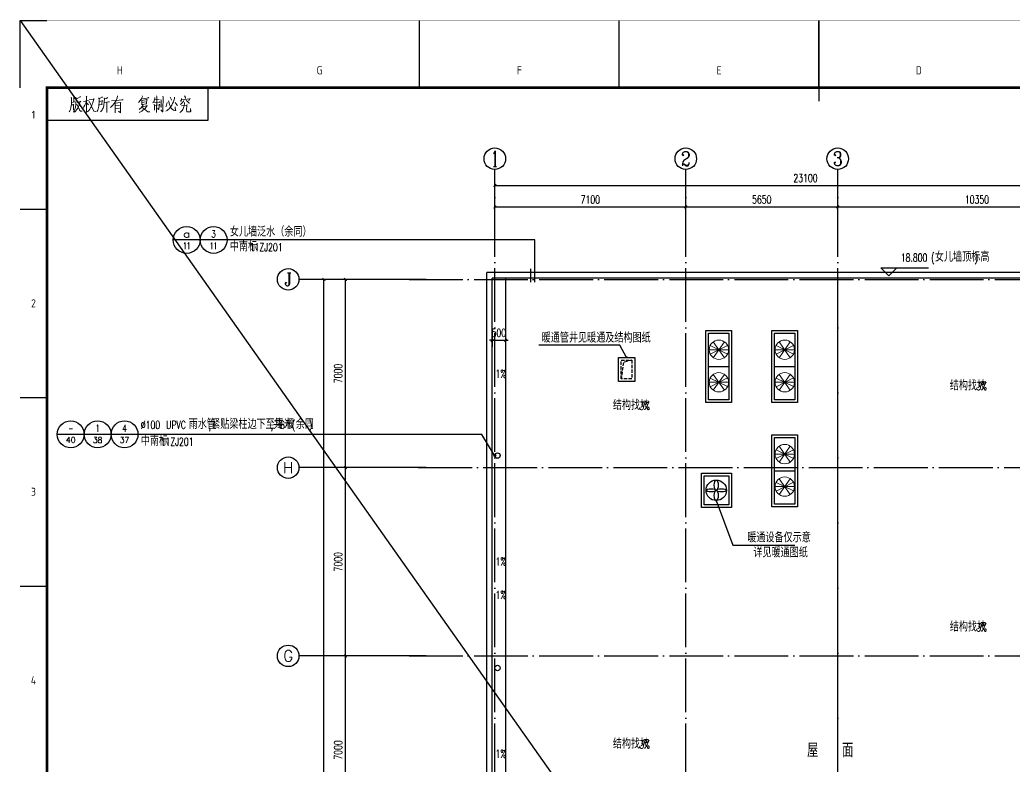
# Model space of a CAD drawing. Extents: x -93062 to 326984, y -142534 to 91021.
# Drawn here: x 185464 to 222428, y 63274 to 91021 of the extents above; entities that cross this region are included whole.
import ezdxf
from ezdxf.enums import TextEntityAlignment as Align

# ---------------------------------------------------------------- set-up
doc = ezdxf.new("R2010")
doc.units = 0
doc.header["$LTSCALE"] = 1000
doc.header["$MEASUREMENT"] = 0
doc.linetypes.add('DASH', pattern=[0.35, 0.25, -0.1])
doc.linetypes.add('DOTE', pattern=[2.42, 2, -0.2, 0.02, -0.2])
doc.layers.get('0').update_dxf_attribs({"color": 8})
doc.layers.get('Defpoints').update_dxf_attribs({"color": 8})
for name, color, linetype in [('-人员定位', 6, 'Continuous'), ('AXIS', 8, 'Continuous'), ('AXIS_TEXT', 8, 'Continuous'), ('DIM_ELEV', 8, 'Continuous'), ('DIM_IDEN', 8, 'Continuous'), ('DIM_LEAD', 8, 'Continuous'), ('DIM_SYMB', 8, 'Continuous'), ('DOTE', 8, 'DOTE'), ('EQUIPMENT', 8, 'Continuous'), ('GROUND', 8, 'Continuous'), ('HOLE', 8, 'Continuous'), ('PUB_DIM', 8, 'Continuous'), ('PUB_TEXT', 8, 'Continuous'), ('TEXT', 8, 'Continuous'), ('WALL-PARAPET', 8, 'Continuous')]:
    doc.layers.add(name, color=color, linetype=linetype)
doc.styles.add('_TCH_AXIS', font='COMPLEX', dxfattribs={"bigfont": 'GBCBIG'})
doc.styles.add('_TCH_DIM', font='SIMPLEX', dxfattribs={"bigfont": 'GBCBIG'})
doc.styles.add('_TCH_DIM_T3', font='SIMPLEX', dxfattribs={"width": 0.705882, "bigfont": 'GBCBIG'})
doc.styles.add('_TCH_LABEL', font='COMPLEX', dxfattribs={"bigfont": 'GBCBIG'})
doc.styles.add('COMPLEX', font='COMPLEX')
doc.styles.add('HZTXT', font='geditxt.shx', dxfattribs={"width": 0.8, "bigfont": 'hztxt1.shx'})
doc.styles.get("Standard").update_dxf_attribs({"font": 'gbenor.shx', "bigfont": 'gbcbig.shx'})
doc.styles.add('TK', font='GEDITXT.SHX', dxfattribs={"width": 0.85, "height": 3.5, "bigfont": 'DXT.SHX'})
doc.dimstyles.new('_TCH_ARCH&&100', dxfattribs={"dimtxt": 297.5, "dimasz": 100, "dimexe": 250, "dimexo": 300, "dimgap": 126.25, "dimtad": 1, "dimdec": 0, "dimzin": 0, "dimdsep": 46, "dimtxsty": '_TCH_DIM_T3', "dimblk": 'ARCHTICK', "dimcen": 0.09, "dimazin": 2, "dimtfac": 1, "dimtdec": 0, "dimtix": 1, "dimtmove": 2, "dimatfit": 3, "dimfxl": 1, "dimtolj": 1, "dimtzin": 0, "dimarcsym": 0})

# ---------------------------------------------------------------- blocks, each defined once
blk = doc.blocks.new('GEDI_WK_A1_V')
at = {"color": 3}
for p, q in [((0, 841), (10, 841)), ((0, 816), (0, 841)), ((74.25, 816), (74.25, 841)), ((148.5, 816), (148.5, 841)), ((222.75, 816), (222.75, 841)), ((297, 816), (297, 841)), ((70, 804), (70, 816)), ((10, 804), (70, 804)), ((0, 770.92), (10, 770.92)), ((0, 700.83), (10, 700.83)), ((0, 630.75), (10, 630.75))]:
    blk.add_line(p, q, dxfattribs=at)
for points, const_width in [([(0, 841), (0, 0), (594, 0), (594, 841)], 0.1), ([(10, 816), (10, 10), (584, 10), (584, 816)], 1)]:
    blk.add_lwpolyline(points, close=True, dxfattribs=dict(at, const_width=const_width))
at = {"color": 3, "const_width": 0.5}
blk.add_lwpolyline([(297, 811), (297, 841)], dxfattribs=at)
at = {"color": 3}
for s, p in [('H', (37.12, 821)), ('G', (111.38, 821)), ('F', (185.62, 821)), ('E', (259.88, 821)), ('D', (334.12, 821))]:
    blk.add_text(s, height=3, dxfattribs=at).set_placement(p, align=Align.CENTER)
for s, p in [('1', (5, 805.96)), ('2', (5, 735.88)), ('3', (5, 665.79)), ('4', (5, 595.71))]:
    blk.add_text(s, height=3, dxfattribs=at).set_placement(p, align=Align.MIDDLE)
blk = doc.blocks.new('GEDI_Copyright_2012')
at = {"color": 7, "lineweight": 0}
for points in [[(8.99, -3.43), (9.11, -3.83), (9.11, -5.03), (9.11, -5.93), (9.03, -6.73), (8.9, -7.33), (8.73, -8.03), (8.48, -8.53), (8.22, -8.93)], [(10.81, -3.53), (10.9, -4.03), (10.9, -4.68), (10.81, -5.53), (10.73, -6.33), (10.6, -7.03), (10.47, -7.68), (10.3, -8.23), (10.09, -8.72), (9.84, -9.08)], [(9.88, -3.13), (9.96, -3.43), (9.96, -5.33)], [(12.43, -3.23), (12.34, -3.38), (11.53, -3.88), (10.98, -4.13)], [(14.64, -3.13), (14.81, -3.38), (14.76, -3.33), (14.72, -9.13), (14.68, -8.72), (14.72, -8.13)], [(20.67, -3.38), (20.5, -3.48), (19.35, -4.13), (19.27, -3.73), (19.4, -4.13), (19.4, -5.43), (19.35, -6.23), (19.31, -6.78), (19.22, -7.33), (19.1, -7.83), (18.93, -8.33), (18.72, -8.68), (18.54, -8.98)], [(22.67, -3.58), (21.99, -3.98), (21.35, -4.13), (21.26, -3.73), (21.35, -4.33), (21.31, -4.93), (21.26, -5.58), (21.22, -6.13), (21.13, -6.63), (21.05, -7.18), (20.92, -7.58), (20.71, -7.88), (20.5, -8.23), (20.28, -8.53), (20.07, -8.78), (19.86, -8.98)], [(26.28, -2.98), (26.28, -3.23), (26.02, -4.08), (25.76, -4.68), (25.51, -5.08), (25.04, -5.83), (24.36, -6.63), (23.9, -7.13), (23.6, -7.38)], [(35.45, -3.03), (35.49, -3.23), (34.98, -4.18), (34.52, -4.83), (34.26, -5.23), (34.05, -5.53)], [(35.11, -4.08), (36.34, -3.93), (37.87, -3.68), (37.75, -3.63), (37.49, -3.73)], [(40.12, -3.58), (40.16, -3.88), (39.83, -4.93), (39.66, -5.23)], [(40.8, -3.03), (40.84, -3.28), (40.8, -9.23), (40.72, -8.88), (40.8, -8.53)], [(43.1, -3.13), (43.18, -3.43), (43.14, -8.23), (43.14, -8.53), (43.1, -8.78), (43.05, -8.88), (42.97, -8.98), (42.37, -8.23), (43.05, -8.88)], [(47.43, -3.48), (47.39, -4.03), (47.17, -4.73), (47, -5.28), (46.71, -5.88), (46.45, -6.48), (46.2, -6.88), (45.86, -7.38), (45.47, -7.78), (45.09, -8.13), (44.67, -8.48), (44.24, -8.72)], [(45.82, -3.53), (46.07, -3.93), (46.24, -4.28), (46.32, -4.48), (46.32, -4.63)], [(51.21, -3.03), (51.47, -3.58), (51.55, -3.93)], [(9.11, -6.38), (10.01, -6.28), (9.92, -6.13), (9.92, -8.38), (9.88, -8.08), (9.88, -7.68)], [(9.16, -5.48), (10.39, -5.28)], [(11.2, -5.43), (12.56, -5.08), (12.47, -4.93), (12.26, -5.58), (12, -6.38), (11.75, -6.98), (11.45, -7.63), (11.03, -8.23), (10.6, -8.68), (10.26, -9.03)], [(11.15, -6.08), (12.34, -8.63), (13.15, -8.68), (12.38, -8.58), (12.17, -8.28)], [(14.72, -4.88), (14.42, -5.73), (14.08, -6.43), (13.74, -7.13), (13.45, -7.63), (13.36, -7.78)], [(13.62, -5.08), (15.4, -4.68)], [(14.72, -5.63), (15.27, -6.03), (15.4, -6.33)], [(15.7, -4.48), (17.52, -4.18), (17.44, -4.03), (17.27, -4.68), (17.1, -5.43), (16.93, -5.93), (16.76, -6.43), (16.55, -6.93), (16.21, -7.48), (15.91, -7.98), (15.61, -8.43), (15.32, -8.72), (15.02, -8.98)], [(15.61, -5.23), (15.87, -5.28), (17.44, -8.72), (18.2, -8.83), (17.44, -8.63), (17.14, -8.08)], [(19.48, -6.38), (19.56, -6.33), (20.54, -6.18), (20.41, -6.23), (20.54, -4.68), (20.63, -4.88), (19.44, -5.13)], [(21.31, -5.53), (23.22, -5.23), (23.09, -5.18), (22.88, -5.28)], [(22.28, -5.43), (22.28, -9.13), (22.24, -8.88), (22.28, -8.48)], [(23.98, -4.83), (28.4, -4.43), (28.14, -4.33)], [(25.34, -5.53), (25.43, -5.73), (25.38, -9.03), (25.38, -9.33), (25.34, -9.03), (25.38, -8.68)], [(25.43, -5.73), (27.38, -5.53), (27.38, -5.43), (27.47, -5.53), (27.38, -5.58), (27.38, -9.08), (27.34, -9.28), (26.66, -8.63), (27.34, -9.18)], [(26.96, -6.58), (25.47, -6.73)], [(28.14, -4.33), (27.8, -4.48)], [(35.71, -6.38), (35.71, -6.53), (34.98, -7.43), (34.56, -7.78), (34.26, -8.03)], [(35.62, -6.88), (35.75, -6.98), (37.28, -6.68), (37.23, -6.53), (36.77, -7.33), (36.47, -7.68), (36.17, -7.98), (35.71, -8.38), (35.28, -8.72), (34.81, -8.98), (34.26, -9.23)], [(35.24, -4.43), (35.28, -4.73), (35.32, -5.58), (35.32, -6.38), (35.28, -6.23), (37.19, -5.93), (37.07, -5.93), (37.15, -4.23), (37.28, -4.38), (35.28, -4.68)], [(36.64, -5.28), (35.36, -5.48)], [(35.54, -7.38), (35.62, -7.43), (37.57, -8.98), (38.3, -8.93), (37.57, -8.93), (37.32, -8.78)], [(39.27, -5.63), (42.08, -5.33), (42.03, -5.33), (41.87, -5.28), (41.65, -5.38)], [(39.87, -6.13), (39.95, -6.68), (39.95, -6.78), (40, -8.28), (39.95, -7.98), (40, -7.73)], [(40, -6.58), (41.95, -6.28), (41.82, -6.13), (41.74, -6.53), (41.69, -7.18), (41.61, -7.63), (41.57, -7.93), (41.44, -8.08), (41.06, -7.58), (41.48, -8.03)], [(40.12, -4.48), (41.74, -4.33)], [(42.33, -4.33), (42.42, -4.58), (42.42, -7.33), (42.33, -6.83), (42.37, -6.53)], [(44.67, -5.43), (44.63, -5.93), (44.5, -6.48), (44.37, -6.83), (44.24, -7.03)], [(45.26, -4.88), (45.43, -5.63), (45.56, -6.18), (45.77, -6.68), (45.99, -7.23), (46.24, -7.63), (46.58, -7.93), (47.05, -8.28), (47.51, -8.43), (47.81, -8.48), (47.94, -8.48), (47.73, -7.78), (47.64, -7.13), (47.81, -8.48)], [(47.64, -5.43), (48.07, -5.93), (48.36, -6.28), (48.49, -6.58)], [(51.21, -5.48), (51.21, -5.83), (51.08, -6.58), (50.95, -7.03), (50.83, -7.43), (50.7, -7.78), (50.53, -8.13), (50.32, -8.43), (50.06, -8.68), (49.77, -8.93), (49.43, -9.18)], [(50.91, -4.68), (50.83, -4.98), (50.44, -5.43), (50.06, -5.83), (49.81, -6.03), (49.55, -6.23)], [(50.06, -3.98), (50.02, -4.33), (49.94, -4.58), (49.85, -4.83), (49.77, -4.98), (49.68, -5.03), (50.02, -4.43), (53.29, -4.13), (53.16, -4.03), (52.78, -4.83)], [(49.98, -6.68), (52.19, -6.43), (52.06, -6.28), (52.02, -6.58), (51.93, -8.18), (51.97, -8.63), (52.06, -8.78), (52.19, -8.88), (52.4, -8.88), (52.61, -8.88), (53.21, -8.88), (53.42, -8.78), (53.46, -8.72), (53.42, -7.68), (53.42, -8.78)], [(51.76, -4.78), (52.27, -5.13), (52.65, -5.43), (52.83, -5.68), (52.91, -5.88)], [(25.47, -7.68), (26.96, -7.53)]]:
    blk.add_lwpolyline(points, dxfattribs=at)
blk = doc.blocks.new('A$C711966D6')
for name, p in [('GEDI_WK_A1_V', (0, 0)), ('GEDI_Copyright_2012', (10, 816))]:
    blk.add_blockref(name, p)
at = {"style": 'TK', "width": 0.85}
for tag, height, p in [('PROJECTNAME', 4.75, (529, 44)), ('PHASE', 4, (571, 44)), ('DRAWINGNAME', 4.75, (539, 31))]:
    blk.add_attdef(tag, text='', height=height, dxfattribs=at).set_placement(p, align=Align.MIDDLE_CENTER)
for tag, p, height in [('APPROVE', (416, 32.75), 3.5), ('DESIGN', (461, 32.75), 3.5), ('REVIEW1', (416, 25.75), 3.5), ('DRAW', (461, 25.75), 3.5), ('REVIEW2', (416, 18.75), 3.5), ('PROPORTION', (461, 18.75), 3.5), ('DRAWINGNUMBER', (511, 18.5), 4), ('CHECK', (416, 11.75), 3.5), ('DATE', (461, 11.75), 3.5), ('VERSION', (577, 11.75), 3.5)]:
    blk.add_attdef(tag, p, '', height=height, dxfattribs=at)
blk = doc.blocks.new('是飞洒发时')
at = {"xscale": 100, "yscale": 100, "zscale": 100}
blk.add_blockref('A$C711966D6', (0, 0), dxfattribs=at)
blk = doc.blocks.new('A$C490F30F2')
at = {"layer": 'EQUIPMENT'}
for p, q in [((7850, -4580), (7850, -1900)), ((7850, -1900), (8800, -1900)), ((7950, -4480), (7950, -2000)), ((7950, -2000), (8700, -2000)), ((8700, -2000), (8700, -4480)), ((8800, -1900), (8800, -4580)), ((10300, -4580), (10300, -1900)), ((10300, -1900), (11250, -1900)), ((10400, -4480), (10400, -2000)), ((10400, -2000), (11150, -2000)), ((11150, -2000), (11150, -4480)), ((11250, -1900), (11250, -4580)), ((7950, -3240), (8700, -3240)), ((10400, -3240), (11150, -3240)), ((8800, -4580), (7850, -4580)), ((8700, -4480), (7950, -4480)), ((11250, -4580), (10300, -4580)), ((11150, -4480), (10400, -4480)), ((10300, -8460), (10300, -5780)), ((10300, -5780), (11250, -5780)), ((10400, -8360), (10400, -5880)), ((10400, -5880), (11150, -5880)), ((11150, -5880), (11150, -8360)), ((11250, -5780), (11250, -8460)), ((10400, -7120), (11150, -7120)), ((11250, -8460), (10300, -8460)), ((11150, -8360), (10400, -8360)), ((1900, -21650), (2820, -21650)), ((1900, -23450), (1900, -21650)), ((2820, -23450), (2820, -21650)), ((2820, -21650), (2820, -23450)), ((4820, -21650), (5740, -21650)), ((4820, -23450), (4820, -21650)), ((5740, -23450), (5740, -21650)), ((5740, -21650), (5740, -23450)), ((2820, -23450), (1900, -23450)), ((5740, -23450), (4820, -23450)), ((2820, -26950), (2820, -25150)), ((4820, -25150), (5740, -25150)), ((4820, -26950), (4820, -25150)), ((5740, -26950), (5740, -25150)), ((5740, -25150), (5740, -26950)), ((5740, -26950), (4820, -26950)), ((20500, -35900), (20500, -34100)), ((20500, -39400), (20500, -37600))]:
    blk.add_line(p, q, dxfattribs=at)
at = {"layer": 'EQUIPMENT', "lineweight": 15}
for p, q in [((8652, -2776), (8007, -2457)), ((8650, -2453), (8009, -2780)), ((8124, -2321), (8535, -2912)), ((8535, -2321), (8124, -2912)), ((11102, -2776), (10457, -2457)), ((11100, -2453), (10459, -2780)), ((10574, -2321), (10985, -2912)), ((10985, -2321), (10574, -2912)), ((8690, -2616), (7970, -2616)), ((11140, -2616), (10420, -2616)), ((8652, -3986), (8007, -3667)), ((8650, -3663), (8009, -3990)), ((8124, -3531), (8535, -4122)), ((8535, -3531), (8124, -4122)), ((11102, -3986), (10457, -3667)), ((11100, -3663), (10459, -3990)), ((10574, -3531), (10985, -4122)), ((10985, -3531), (10574, -4122)), ((8690, -3826), (7970, -3826)), ((11140, -3826), (10420, -3826)), ((10574, -6201), (10985, -6792)), ((10985, -6201), (10574, -6792)), ((11140, -6496), (10420, -6496)), ((11102, -6656), (10457, -6337)), ((11100, -6333), (10459, -6660)), ((11140, -7706), (10420, -7706)), ((11102, -7866), (10457, -7547)), ((11100, -7543), (10459, -7870)), ((10574, -7411), (10985, -8002)), ((10985, -7411), (10574, -8002))]:
    blk.add_line(p, q, dxfattribs=at)
at = {"layer": 'EQUIPMENT', "lineweight": 30}
for p, q in [((7680, -7210), (8800, -7210)), ((7680, -8480), (7680, -7210)), ((7780, -7310), (8700, -7310)), ((7780, -8380), (7780, -7310)), ((8700, -7310), (8700, -8380)), ((8800, -7210), (8800, -8480)), ((8800, -8480), (7680, -8480)), ((8700, -8380), (7780, -8380)), ((1800, -21550), (2920, -21550)), ((1800, -23550), (1800, -21550)), ((1900, -21650), (2820, -21650)), ((1900, -23450), (1900, -21650)), ((2820, -21650), (2820, -23450)), ((2920, -21550), (2920, -23550)), ((4720, -21550), (5840, -21550)), ((4720, -23550), (4720, -21550)), ((4820, -21650), (5740, -21650)), ((4820, -23450), (4820, -21650)), ((5740, -21650), (5740, -23450)), ((5840, -21550), (5840, -23550)), ((2920, -23550), (1800, -23550)), ((2820, -23450), (1900, -23450)), ((5840, -23550), (4720, -23550)), ((5740, -23450), (4820, -23450)), ((1800, -25050), (2920, -25050)), ((1800, -27050), (1800, -25050)), ((2920, -25050), (2920, -27050)), ((4720, -25050), (5840, -25050)), ((4720, -27050), (4720, -25050)), ((5840, -25050), (5840, -27050)), ((1900, -25150), (2820, -25150)), ((1900, -26950), (1900, -25150)), ((2820, -25150), (2820, -26950)), ((4820, -25150), (5740, -25150)), ((4820, -26950), (4820, -25150)), ((5740, -25150), (5740, -26950)), ((2820, -26950), (1900, -26950)), ((5740, -26950), (4820, -26950)), ((2920, -27050), (1800, -27050)), ((5840, -27050), (4720, -27050)), ((11620, -28710), (12740, -28710)), ((11620, -31500), (11620, -28710)), ((11720, -28810), (12640, -28810)), ((11720, -31400), (11720, -28810)), ((12640, -28810), (12640, -31400)), ((12740, -28710), (12740, -31500)), ((14740, -28710), (15860, -28710)), ((14740, -31500), (14740, -28710)), ((14840, -28810), (15760, -28810)), ((14840, -31400), (14840, -28810)), ((15760, -28810), (15760, -31400)), ((15860, -28710), (15860, -31500)), ((17860, -28710), (18980, -28710)), ((17860, -31500), (17860, -28710)), ((17960, -28810), (18880, -28810)), ((17960, -31400), (17960, -28810)), ((18880, -28810), (18880, -31400)), ((18980, -28710), (18980, -31500)), ((20980, -28710), (22100, -28710)), ((20980, -31500), (20980, -28710)), ((21080, -28810), (22000, -28810)), ((21080, -31400), (21080, -28810)), ((22000, -28810), (22000, -31400)), ((22100, -28710), (22100, -31500)), ((12640, -31400), (11720, -31400)), ((15760, -31400), (14840, -31400)), ((18880, -31400), (17960, -31400)), ((22000, -31400), (21080, -31400)), ((12740, -31500), (11620, -31500)), ((15860, -31500), (14740, -31500)), ((18980, -31500), (17860, -31500)), ((22100, -31500), (20980, -31500)), ((19480, -34000), (20600, -34000)), ((19480, -36000), (19480, -34000)), ((20600, -34000), (20600, -36000)), ((19580, -34100), (20500, -34100)), ((19580, -35900), (19580, -34100)), ((20500, -34100), (20500, -35900)), ((15560, -35300), (16680, -35300)), ((15560, -36570), (15560, -35300)), ((15660, -35400), (16580, -35400)), ((15660, -36470), (15660, -35400)), ((16580, -35400), (16580, -36470)), ((16680, -35300), (16680, -36570)), ((20600, -36000), (19480, -36000)), ((20500, -35900), (19580, -35900)), ((16680, -36570), (15560, -36570)), ((16580, -36470), (15660, -36470)), ((19480, -37500), (20600, -37500)), ((19480, -39500), (19480, -37500)), ((19580, -37600), (20500, -37600)), ((19580, -39400), (19580, -37600)), ((20500, -37600), (20500, -39400)), ((20600, -37500), (20600, -39500)), ((15560, -38069), (16680, -38069)), ((15560, -39339), (15560, -38069)), ((16680, -38069), (16680, -39339)), ((15660, -38169), (16580, -38169)), ((15660, -39239), (15660, -38169)), ((16580, -38169), (16580, -39239)), ((16680, -39339), (15560, -39339)), ((16580, -39239), (15660, -39239)), ((20600, -39500), (19480, -39500)), ((20500, -39400), (19580, -39400))]:
    blk.add_line(p, q, dxfattribs=at)
at = {"layer": 'EQUIPMENT', "lineweight": 15}
for centre in [(8330, -2616), (10780, -2616), (8330, -3826), (10780, -3826), (10780, -6496), (10780, -7706)]:
    blk.add_circle(centre, 360, dxfattribs=at)
at = {"layer": 'EQUIPMENT'}
for centre in [(8233, -7842), (2365, -22078), (5285, -22078), (2365, -22973), (5285, -22973), (2365, -25578), (5285, -25578), (2365, -26473), (5285, -26473), (12168, -29278), (15288, -29278), (18408, -29278), (21528, -29278), (12168, -30103), (15288, -30103), (18408, -30103), (21528, -30103), (12168, -30938), (15288, -30938), (18408, -30938), (21528, -30938), (20046, -34528), (20046, -35423), (16114, -35932), (20046, -38028), (16114, -38701), (20046, -38923)]:
    blk.add_circle(centre, 380, dxfattribs=at)
for centre, major_axis, ratio in [((8233, -7652), (0, -190), 0.378947), ((8043, -7842), (190, 0), 0.302632), ((8233, -8032), (0, -190), 0.378947), ((8423, -7842), (190, 0), 0.302632), ((2365, -21888), (0, -190), 0.378947), ((5285, -21888), (0, -190), 0.378947), ((2175, -22078), (190, 0), 0.302632), ((2365, -22268), (0, -190), 0.378947), ((2555, -22078), (190, 0), 0.302632), ((5095, -22078), (190, 0), 0.302632), ((5285, -22268), (0, -190), 0.378947), ((5475, -22078), (190, 0), 0.302632), ((2175, -22973), (190, 0), 0.302632), ((2365, -22783), (0, -190), 0.378947), ((2555, -22973), (190, 0), 0.302632), ((5095, -22973), (190, 0), 0.302632), ((5285, -22783), (0, -190), 0.378947), ((5475, -22973), (190, 0), 0.302632), ((2365, -23163), (0, -190), 0.378947), ((5285, -23163), (0, -190), 0.378947), ((2365, -25388), (0, -190), 0.378947), ((5285, -25388), (0, -190), 0.378947), ((2175, -25578), (190, 0), 0.302632), ((2365, -25768), (0, -190), 0.378947), ((2555, -25578), (190, 0), 0.302632), ((5095, -25578), (190, 0), 0.302632), ((5285, -25768), (0, -190), 0.378947), ((5475, -25578), (190, 0), 0.302632), ((2365, -26283), (0, -190), 0.378947), ((5285, -26283), (0, -190), 0.378947), ((2175, -26473), (190, 0), 0.302632), ((2365, -26663), (0, -190), 0.378947), ((2555, -26473), (190, 0), 0.302632), ((5095, -26473), (190, 0), 0.302632), ((5285, -26663), (0, -190), 0.378947), ((5475, -26473), (190, 0), 0.302632), ((12168, -29088), (0, -190), 0.378947), ((15288, -29088), (0, -190), 0.378947), ((18408, -29088), (0, -190), 0.378947), ((21528, -29088), (0, -190), 0.378947), ((11978, -29278), (190, 0), 0.302632), ((12168, -29468), (0, -190), 0.378947), ((12358, -29278), (190, 0), 0.302632), ((15098, -29278), (190, 0), 0.302632), ((15288, -29468), (0, -190), 0.378947), ((15478, -29278), (190, 0), 0.302632), ((18218, -29278), (190, 0), 0.302632), ((18408, -29468), (0, -190), 0.378947), ((18598, -29278), (190, 0), 0.302632), ((21338, -29278), (190, 0), 0.302632), ((21528, -29468), (0, -190), 0.378947), ((21718, -29278), (190, 0), 0.302632), ((12168, -29913), (0, -190), 0.378947), ((15288, -29913), (0, -190), 0.378947), ((18408, -29913), (0, -190), 0.378947), ((21528, -29913), (0, -190), 0.378947), ((11978, -30103), (190, 0), 0.302632), ((12168, -30293), (0, -190), 0.378947), ((12358, -30103), (190, 0), 0.302632), ((15098, -30103), (190, 0), 0.302632), ((15288, -30293), (0, -190), 0.378947), ((15478, -30103), (190, 0), 0.302632), ((18218, -30103), (190, 0), 0.302632), ((18408, -30293), (0, -190), 0.378947), ((18598, -30103), (190, 0), 0.302632), ((21338, -30103), (190, 0), 0.302632), ((21528, -30293), (0, -190), 0.378947), ((21718, -30103), (190, 0), 0.302632), ((12168, -30748), (0, -190), 0.378947), ((15288, -30748), (0, -190), 0.378947), ((18408, -30748), (0, -190), 0.378947), ((21528, -30748), (0, -190), 0.378947), ((11978, -30938), (190, 0), 0.302632), ((12168, -31128), (0, -190), 0.378947), ((12358, -30938), (190, 0), 0.302632), ((15098, -30938), (190, 0), 0.302632), ((15288, -31128), (0, -190), 0.378947), ((15478, -30938), (190, 0), 0.302632), ((18218, -30938), (190, 0), 0.302632), ((18408, -31128), (0, -190), 0.378947), ((18598, -30938), (190, 0), 0.302632), ((21338, -30938), (190, 0), 0.302632), ((21528, -31128), (0, -190), 0.378947), ((21718, -30938), (190, 0), 0.302632), ((20046, -34338), (0, -190), 0.378947), ((19856, -34528), (190, 0), 0.302632), ((20046, -34718), (0, -190), 0.378947), ((20236, -34528), (190, 0), 0.302632), ((20046, -35233), (0, -190), 0.378947), ((19856, -35423), (190, 0), 0.302632), ((20046, -35613), (0, -190), 0.378947), ((20236, -35423), (190, 0), 0.302632), ((16114, -35742), (0, -190), 0.378947), ((15924, -35932), (190, 0), 0.302632), ((16114, -36122), (0, -190), 0.378947), ((16304, -35932), (190, 0), 0.302632), ((20046, -37838), (0, -190), 0.378947), ((19856, -38028), (190, 0), 0.302632), ((20046, -38218), (0, -190), 0.378947), ((20236, -38028), (190, 0), 0.302632), ((16114, -38511), (0, -190), 0.378947), ((15924, -38701), (190, 0), 0.302632), ((16114, -38891), (0, -190), 0.378947), ((16304, -38701), (190, 0), 0.302632), ((20046, -38733), (0, -190), 0.378947), ((19856, -38923), (190, 0), 0.302632), ((20046, -39113), (0, -190), 0.378947), ((20236, -38923), (190, 0), 0.302632)]:
    blk.add_ellipse(centre, major_axis=major_axis, ratio=ratio, dxfattribs=at)
blk = doc.blocks.new('_ArchTick')
at = {"color": 0, "linetype": 'ByBlock', "const_width": 0.4}
blk.add_lwpolyline([(-0.5, -0.5), (0.5, 0.5)], dxfattribs=at)
blk = doc.blocks.new('*D111')
at = {"layer": 'Defpoints', "color": 0, "transparency": 16777216}
for p in [(203021, 79845), (203521, 79845), (203521, 79110)]:
    blk.add_point(p, dxfattribs=at)
at = {"layer": 'PUB_DIM', "color": 0, "lineweight": -2, "transparency": 16777216}
for p, q in [((203021, 79545), (203021, 78860)), ((203521, 79545), (203521, 78860)), ((203021, 79110), (202921, 79110)), ((203021, 79110), (203521, 79110)), ((203521, 79110), (203621, 79110))]:
    blk.add_line(p, q, dxfattribs=at)
at = {"layer": 'PUB_DIM', "color": 0, "lineweight": -2, "transparency": 16777216, "xscale": 100, "yscale": 100, "zscale": 100}
blk.add_blockref('_ArchTick', (203021, 79110), dxfattribs=at)
at = {"layer": 'PUB_DIM', "color": 0, "lineweight": -2, "transparency": 16777216, "xscale": 100, "yscale": 100, "zscale": 100, "rotation": 180}
blk.add_blockref('_ArchTick', (203521, 79110), dxfattribs=at)
at = {"layer": 'PUB_DIM', "color": 0, "transparency": 16777216, "insert": (203271, 79384), "char_height": 297.5, "attachment_point": 5, "style": '_TCH_DIM_T3'}
blk.add_mtext('\\A1;500', dxfattribs=at)
blk = doc.blocks.new('*D1062')
at = {"layer": 'AXIS', "color": 0, "lineweight": -2, "transparency": 16777216}
for p, q in [((200569, 67372), (197319, 67372)), ((197569, 60372), (197569, 67372)), ((200569, 60372), (197319, 60372))]:
    blk.add_line(p, q, dxfattribs=at)
at = {"layer": 'Defpoints', "color": 0, "transparency": 16777216}
for p in [(197569, 67372), (200869, 67372), (200869, 60372)]:
    blk.add_point(p, dxfattribs=at)
at = {"layer": 'AXIS', "color": 0, "lineweight": -2, "transparency": 16777216, "xscale": 100, "yscale": 100, "zscale": 100}
for p, rotation in [((197569, 67372), 90), ((197569, 60372), 270)]:
    blk.add_blockref('_ArchTick', p, dxfattribs=dict(at, rotation=rotation))
at = {"layer": 'AXIS', "color": 0, "transparency": 16777216, "insert": (197294, 63872), "char_height": 297.5, "attachment_point": 5, "rotation": 90, "style": '_TCH_DIM_T3'}
blk.add_mtext('\\A1;7000', dxfattribs=at)
blk = doc.blocks.new('*D1063')
at = {"layer": 'AXIS', "color": 0, "lineweight": -2, "transparency": 16777216}
for p, q in [((200569, 74372), (197319, 74372)), ((197569, 67372), (197569, 74372)), ((200569, 67372), (197319, 67372))]:
    blk.add_line(p, q, dxfattribs=at)
at = {"layer": 'Defpoints', "color": 0, "transparency": 16777216}
for p in [(197569, 74372), (200869, 74372), (200869, 67372)]:
    blk.add_point(p, dxfattribs=at)
at = {"layer": 'AXIS', "color": 0, "lineweight": -2, "transparency": 16777216, "xscale": 100, "yscale": 100, "zscale": 100}
for p, rotation in [((197569, 74372), 90), ((197569, 67372), 270)]:
    blk.add_blockref('_ArchTick', p, dxfattribs=dict(at, rotation=rotation))
at = {"layer": 'AXIS', "color": 0, "transparency": 16777216, "insert": (197294, 70872), "char_height": 297.5, "attachment_point": 5, "rotation": 90, "style": '_TCH_DIM_T3'}
blk.add_mtext('\\A1;7000', dxfattribs=at)
blk = doc.blocks.new('*D1064')
at = {"layer": 'AXIS', "color": 0, "lineweight": -2, "transparency": 16777216}
for p, q in [((200569, 81372), (197319, 81372)), ((197569, 74372), (197569, 81372)), ((200569, 74372), (197319, 74372))]:
    blk.add_line(p, q, dxfattribs=at)
at = {"layer": 'Defpoints', "color": 0, "transparency": 16777216}
for p in [(197569, 81372), (200869, 81372), (200869, 74372)]:
    blk.add_point(p, dxfattribs=at)
at = {"layer": 'AXIS', "color": 0, "lineweight": -2, "transparency": 16777216, "xscale": 100, "yscale": 100, "zscale": 100}
for p, rotation in [((197569, 81372), 90), ((197569, 74372), 270)]:
    blk.add_blockref('_ArchTick', p, dxfattribs=dict(at, rotation=rotation))
at = {"layer": 'AXIS', "color": 0, "transparency": 16777216, "insert": (197294, 77872), "char_height": 297.5, "attachment_point": 5, "rotation": 90, "style": '_TCH_DIM_T3'}
blk.add_mtext('\\A1;7000', dxfattribs=at)
blk = doc.blocks.new('*D1065')
at = {"layer": 'AXIS', "color": 0, "lineweight": -2, "transparency": 16777216}
for p, q in [((199769, 81372), (196519, 81372)), ((196769, 40872), (196769, 81372)), ((199769, 40872), (196519, 40872))]:
    blk.add_line(p, q, dxfattribs=at)
at = {"layer": 'Defpoints', "color": 0, "transparency": 16777216}
for p in [(196769, 81372), (200069, 81372), (200069, 40872)]:
    blk.add_point(p, dxfattribs=at)
at = {"layer": 'AXIS', "color": 0, "lineweight": -2, "transparency": 16777216, "xscale": 100, "yscale": 100, "zscale": 100}
for p, rotation in [((196769, 81372), 90), ((196769, 40872), 270)]:
    blk.add_blockref('_ArchTick', p, dxfattribs=dict(at, rotation=rotation))
at = {"layer": 'AXIS', "color": 0, "transparency": 16777216, "insert": (196494, 61122), "char_height": 297.5, "attachment_point": 5, "rotation": 90, "style": '_TCH_DIM_T3'}
blk.add_mtext('\\A1;40500', dxfattribs=at)
blk = doc.blocks.new('*D1071')
at = {"layer": 'AXIS', "color": 0, "lineweight": -2, "transparency": 16777216}
for p, q in [((203121, 82659), (203121, 84315)), ((210221, 82659), (210221, 84315)), ((203121, 84065), (210221, 84065))]:
    blk.add_line(p, q, dxfattribs=at)
at = {"layer": 'Defpoints', "color": 0, "transparency": 16777216}
for p in [(210221, 84065), (203121, 82359), (210221, 82359)]:
    blk.add_point(p, dxfattribs=at)
at = {"layer": 'AXIS', "color": 0, "lineweight": -2, "transparency": 16777216, "xscale": 100, "yscale": 100, "zscale": 100, "rotation": 180}
blk.add_blockref('_ArchTick', (203121, 84065), dxfattribs=at)
at = {"layer": 'AXIS', "color": 0, "lineweight": -2, "transparency": 16777216, "xscale": 100, "yscale": 100, "zscale": 100}
blk.add_blockref('_ArchTick', (210221, 84065), dxfattribs=at)
at = {"layer": 'AXIS', "color": 0, "transparency": 16777216, "insert": (206671, 84340), "char_height": 297.5, "attachment_point": 5, "style": '_TCH_DIM_T3'}
blk.add_mtext('\\A1;7100', dxfattribs=at)
blk = doc.blocks.new('*D1072')
at = {"layer": 'AXIS', "color": 0, "lineweight": -2, "transparency": 16777216}
for p, q in [((210221, 82659), (210221, 84315)), ((215871, 82659), (215871, 84315)), ((210221, 84065), (215871, 84065))]:
    blk.add_line(p, q, dxfattribs=at)
at = {"layer": 'Defpoints', "color": 0, "transparency": 16777216}
for p in [(215871, 84065), (210221, 82359), (215871, 82359)]:
    blk.add_point(p, dxfattribs=at)
at = {"layer": 'AXIS', "color": 0, "lineweight": -2, "transparency": 16777216, "xscale": 100, "yscale": 100, "zscale": 100, "rotation": 180}
blk.add_blockref('_ArchTick', (210221, 84065), dxfattribs=at)
at = {"layer": 'AXIS', "color": 0, "lineweight": -2, "transparency": 16777216, "xscale": 100, "yscale": 100, "zscale": 100}
blk.add_blockref('_ArchTick', (215871, 84065), dxfattribs=at)
at = {"layer": 'AXIS', "color": 0, "transparency": 16777216, "insert": (213046, 84340), "char_height": 297.5, "attachment_point": 5, "style": '_TCH_DIM_T3'}
blk.add_mtext('\\A1;5650', dxfattribs=at)
blk = doc.blocks.new('*D1073')
at = {"layer": 'AXIS', "color": 0, "lineweight": -2, "transparency": 16777216}
for p, q in [((215871, 82659), (215871, 84315)), ((226221, 82659), (226221, 84315)), ((215871, 84065), (226221, 84065))]:
    blk.add_line(p, q, dxfattribs=at)
at = {"layer": 'Defpoints', "color": 0, "transparency": 16777216}
for p in [(226221, 84065), (215871, 82359), (226221, 82359)]:
    blk.add_point(p, dxfattribs=at)
at = {"layer": 'AXIS', "color": 0, "lineweight": -2, "transparency": 16777216, "xscale": 100, "yscale": 100, "zscale": 100, "rotation": 180}
blk.add_blockref('_ArchTick', (215871, 84065), dxfattribs=at)
at = {"layer": 'AXIS', "color": 0, "lineweight": -2, "transparency": 16777216, "xscale": 100, "yscale": 100, "zscale": 100}
blk.add_blockref('_ArchTick', (226221, 84065), dxfattribs=at)
at = {"layer": 'AXIS', "color": 0, "transparency": 16777216, "insert": (221046, 84340), "char_height": 297.5, "attachment_point": 5, "style": '_TCH_DIM_T3'}
blk.add_mtext('\\A1;10350', dxfattribs=at)
blk = doc.blocks.new('*D1074')
at = {"layer": 'AXIS', "color": 0, "lineweight": -2, "transparency": 16777216}
for p, q in [((203121, 82659), (203121, 85115)), ((226221, 82659), (226221, 85115)), ((203121, 84865), (226221, 84865))]:
    blk.add_line(p, q, dxfattribs=at)
at = {"layer": 'Defpoints', "color": 0, "transparency": 16777216}
for p in [(226221, 84865), (203121, 82359), (226221, 82359)]:
    blk.add_point(p, dxfattribs=at)
at = {"layer": 'AXIS', "color": 0, "lineweight": -2, "transparency": 16777216, "xscale": 100, "yscale": 100, "zscale": 100, "rotation": 180}
blk.add_blockref('_ArchTick', (203121, 84865), dxfattribs=at)
at = {"layer": 'AXIS', "color": 0, "lineweight": -2, "transparency": 16777216, "xscale": 100, "yscale": 100, "zscale": 100}
blk.add_blockref('_ArchTick', (226221, 84865), dxfattribs=at)
at = {"layer": 'AXIS', "color": 0, "transparency": 16777216, "insert": (214671, 85140), "char_height": 297.5, "attachment_point": 5, "style": '_TCH_DIM_T3'}
blk.add_mtext('\\A1;23100', dxfattribs=at)
blk = doc.blocks.new('_AXISO')
blk.add_circle((0, 0), 0.5)
at = {"layer": 'AXIS_TEXT', "style": 'COMPLEX', "width": 1.041667}
blk.add_attdef('A', text='', height=0.56, dxfattribs=at).set_placement((-0.25, -0.28), (0.25, -0.28), align=Align.FIT)

msp = doc.modelspace()

# ---------------------------------------------------------------- linework, layer by layer
at = {"layer": '-人员定位'}
msp.add_line((185469.5, 90996), (244869.5, 6896), dxfattribs=at)
at = {"layer": 'AXIS'}
for p, q in [((203120.9, 82252), (203120.9, 85458.1)), ((210220.9, 82252), (210220.9, 85458.1)), ((215870.9, 82252), (215870.9, 85458.1)), ((198734.5, 81372.1), (195840, 81372.1)), ((198734.5, 74372.1), (195840, 74372.1)), ((198734.5, 67372.1), (195840, 67372.1))]:
    msp.add_line(p, q, dxfattribs=at)
for centre in [(203120.9, 85858.1), (210220.9, 85858.1), (215870.9, 85858.1)]:
    msp.add_circle(centre, 400, dxfattribs=at)
at = {"layer": 'DIM_ELEV'}
for p, q in [((217766.9, 81505.6), (217466.9, 81805.6)), ((217466.9, 81805.6), (219243.2, 81805.6)), ((217766.9, 81505.6), (218066.9, 81805.6))]:
    msp.add_line(p, q, dxfattribs=at)
at = {"layer": 'DIM_IDEN'}
for p, q in [((192165.5, 82839.2), (191165.5, 82839.2)), ((193165.5, 82839.2), (192165.5, 82839.2)), ((204603.5, 82839.2), (193165.5, 82839.2)), ((204603.5, 81266.5), (204603.5, 82839.2)), ((187854.5, 75609.5), (186854.5, 75609.5)), ((188854.5, 75609.5), (187854.5, 75609.5)), ((189854.5, 75609.5), (188854.5, 75609.5)), ((202638.5, 75609.5), (189854.5, 75609.5)), ((203102.8, 74851.5), (202638.5, 75609.5))]:
    msp.add_line(p, q, dxfattribs=at)
at = {"layer": 'DIM_IDEN', "const_width": 50}
msp.add_lwpolyline([(204453.5, 81266.5), (204453.5, 81766.5)], dxfattribs=at)
at = {"layer": 'DIM_IDEN'}
for centre, radius in [((191665.5, 82839.2), 500), ((192665.5, 82839.2), 500), ((187354.5, 75609.5), 500), ((188354.5, 75609.5), 500), ((189354.5, 75609.5), 500), ((203120.9, 74822.1), 34.6)]:
    msp.add_circle(centre, radius, dxfattribs=at)
at = {"layer": 'DIM_LEAD'}
for p, q in [((207768.5, 78920.5), (204760, 78920.5)), ((208020.9, 78472.1), (207768.5, 78920.5)), ((211354.2, 73149.9), (211970.3, 71493.5)), ((211970.3, 71493.5), (214272, 71493.5))]:
    msp.add_line(p, q, dxfattribs=at)
at = {"layer": 'DIM_LEAD', "const_width": 40}
for points in [[(208030.7, 78454.6, 1), (208011.1, 78489.5, 1)], [(211347.2, 73168.7, 1), (211361.2, 73131.2, 1)]]:
    msp.add_lwpolyline(points, format="xyb", close=True, dxfattribs=at)
at = {"layer": 'DIM_SYMB'}
for points in [[(203317.5, 77611, 0, 0, 0), (203317.5, 76252.5, 80, 0, 0), (203317.5, 75952.5, 0, 0, 0)], [(220037, 77145, 0, 0, 0), (222026.5, 77145, 80, 0, 0), (222326.5, 77145, 0, 0, 0)], [(208874.5, 76415.5, 0, 0, 0), (206885, 76415.5, 80, 0, 0), (206585, 76415.5, 0, 0, 0)], [(203317.5, 71133.1, 0, 0, 0), (203317.5, 72491.6, 80, 0, 0), (203317.5, 72791.6, 0, 0, 0)], [(203317.5, 69386, 0, 0, 0), (203317.5, 68027.5, 80, 0, 0), (203317.5, 67727.5, 0, 0, 0)], [(220037, 68178, 0, 0, 0), (222026.5, 68178, 80, 0, 0), (222326.5, 68178, 0, 0, 0)], [(203317.5, 63988.2, 0, 0, 0), (203317.5, 65346.8, 80, 0, 0), (203317.5, 65646.8, 0, 0, 0)], [(208874.5, 63824, 0, 0, 0), (206885, 63824, 80, 0, 0), (206585, 63824, 0, 0, 0)]]:
    msp.add_lwpolyline(points, format="xyseb", dxfattribs=at)
at = {"layer": 'DOTE'}
for p, q in [((199932.4, 81372.1), (228838.4, 81372.1)), ((200274.1, 74372.1), (228838.4, 74372.1)), ((199932.4, 67372.1), (228838.4, 67372.1))]:
    msp.add_line(p, q, dxfattribs=at)
for points in [[(203120.9, 38654.5), (203120.9, 85214.5)], [(210220.9, 38654.5), (210220.9, 85214.5)], [(215870.9, 38654.5), (215870.9, 85214.5)]]:
    msp.add_lwpolyline(points, dxfattribs=at)
at = {"layer": 'GROUND'}
for p, q in [((203520.9, 81422.1), (203520.9, 54497.1)), ((215870.9, 47122.1), (215870.9, 81422.1))]:
    msp.add_line(p, q, dxfattribs=at)
for centre in [(203220.9, 74822.1), (203220.9, 66922.1)]:
    msp.add_circle(centre, 100, dxfattribs=at)
at = {"layer": 'HOLE'}
msp.add_lwpolyline([(207720.9, 78472.1), (208320.9, 78472.1), (208320.9, 77572.1), (207720.9, 77572.1)], close=True, dxfattribs=at)
at = {"layer": 'HOLE', "linetype": 'DASH', "ltscale": 0.5}
msp.add_lwpolyline([(207820.9, 78372.1), (208220.9, 78372.1), (208220.9, 77672.1), (207820.9, 77672.1)], close=True, dxfattribs=at)
msp.add_lwpolyline([(208220.9, 78372.1), (207899.5, 78280), (207820.9, 77672.1)], dxfattribs=at)
at = {"layer": 'WALL-PARAPET'}
for p, q in [((226570.9, 81622.1), (202820.9, 81622.1)), ((202820.9, 47122.1), (202820.9, 81622.1)), ((226370.9, 81422.1), (203020.9, 81422.1)), ((203020.9, 47122.1), (203020.9, 81422.1))]:
    msp.add_line(p, q, dxfattribs=at)

# ---------------------------------------------------------------- block references
msp.add_blockref('是飞洒发时', (185469.5, 6896))
at = {"layer": 'AXIS'}
ref = msp.add_blockref('_AXISO', (195440, 81372.1), dxfattribs=dict(at, xscale=800, yscale=800, zscale=800))
ref.add_attrib('A', 'J', dxfattribs={"layer": 'AXIS_TEXT', "height": 496.1, "style": '_TCH_AXIS'}).set_placement((195310.1, 81124), (195569.9, 81124), align=Align.FIT)
ref = msp.add_blockref('_AXISO', (195440, 74372.1), dxfattribs=dict(at, xscale=800, yscale=800, zscale=800))
ref.add_attrib('A', 'H', dxfattribs={"layer": 'AXIS_TEXT', "height": 405.5, "style": '_TCH_AXIS'}).set_placement((195246.9, 74169.3), (195633.1, 74169.3), align=Align.FIT)
ref = msp.add_blockref('_AXISO', (195440, 67372.1), dxfattribs=dict(at, xscale=800, yscale=800, zscale=800))
ref.add_attrib('A', 'G', dxfattribs={"layer": 'AXIS_TEXT', "height": 425.2, "style": '_TCH_AXIS'}).set_placement((195257.8, 67159.5), (195622.2, 67159.5), align=Align.FIT)
at = {"layer": 'EQUIPMENT'}
msp.add_blockref('A$C490F30F2', (203120.9, 81372.1), dxfattribs=at)

# ---------------------------------------------------------------- texts
at = {"layer": 'AXIS_TEXT', "style": '_TCH_AXIS'}
for s, height, p, p2 in [('1', 588.3, (202994.8, 85564), (203246.9, 85564)), ('2', 532.5, (210043.4, 85591.8), (210398.4, 85591.8)), ('3', 532.5, (215693.4, 85591.8), (216048.4, 85591.8))]:
    msp.add_text(s, height=height, dxfattribs=at).set_placement(p, p2, align=Align.FIT)
at = {"layer": 'PUB_TEXT', "style": '_TCH_LABEL'}
for s, height, p, p2 in [('3', 261, (192578.5, 82931.8), (192752.5, 82931.8)), ('11', 242.02, (191527.2, 82501.8), (191803.8, 82501.8)), ('11', 242.02, (192527.2, 82501.8), (192803.8, 82501.8)), ('1', 267.7, (188297.1, 75701.1), (188411.8, 75701.1)), ('4', 257.7, (189256.3, 75702.5), (189452.6, 75702.5)), ('40', 217.39, (187173.3, 75292.7), (187535.6, 75292.7)), ('38', 221.93, (188180.1, 75288.9), (188528.8, 75288.9)), ('37', 221.93, (189180.1, 75288.9), (189528.8, 75288.9))]:
    msp.add_text(s, height=height, dxfattribs=at).set_placement(p, p2, align=Align.FIT)
at = {"layer": 'PUB_TEXT', "style": '_TCH_DIM'}
for s, height, p in [('女儿墙泛水（余同）', 337.59, (193270.5, 82966.6)), ('中南标', 337.59, (193270.5, 82417.8)), ('女儿墙顶标高', 337.59, (219483.2, 82032.2)), ('暖通管井见暖通及结构图纸', 337.589, (204865, 79025.5)), ('结构找坡', 337.59, (220037, 77250)), ('结构找坡', 337.59, (207511.5, 76520.5)), ('雨水管', 337.59, (191739.5, 75813.7)), ('紧贴梁柱边下至零米', 337.59, (192576.7, 75813.7)), ('共', 337.6, (194888.4, 75813.7)), ('根', 337.6, (195334.1, 75813.7)), ('余同', 337.59, (195719.9, 75813.7)), ('中南标', 337.59, (189959.5, 75188)), ('暖通设备仅示意', 337.59, (212506.4, 71598.5)), ('详见暖通图纸', 337.59, (212733.5, 71038.5)), ('结构找坡', 337.59, (220037, 68283)), ('结构找坡', 337.59, (207511.5, 63929))]:
    msp.add_text(s, height=height, dxfattribs=at).set_placement(p)
at = {"layer": 'PUB_TEXT', "style": '_TCH_LABEL'}
for s, height, width, p, p2 in [('a', 245.2, 1.5, (191534.1, 82934.1), (191796.9, 82934.1)), ('-', 261, 0.777778, (187267.5, 75702), (187441.5, 75702))]:
    msp.add_text(s, height=height, dxfattribs=dict(at, width=width)).set_placement(p, p2, align=Align.FIT)
at = {"layer": 'PUB_TEXT', "style": '_TCH_DIM', "width": 0.705882}
for s, p in [('11ZJ201', (194007.7, 82417.8)), ('18.800', (218213.2, 82032.2)), ('(', (219343.2, 82032.2)), (')', (220957.6, 82032.2)), ('1%%%', (203147.5, 77716)), ('3%', (221020, 77250)), ('3%', (208494.5, 76520.5)), ('(', (195579.9, 75813.7)), (')', (196211.4, 75813.7)), ('%%c100', (189959.5, 75813.7)), ('UPVC', (190899.5, 75813.7)), (',', (192476.7, 75813.7)), (',', (194788.4, 75813.7)), ('6', (195134.1, 75813.7)), ('11ZJ201', (190696.7, 75188)), ('1%%%', (203147.5, 70730.6)), ('1%%%', (203147.5, 69491)), ('3%', (221020, 68283)), ('3%', (208494.5, 63929)), ('1%%%', (203147.5, 63585.8))]:
    msp.add_text(s, height=297.5, dxfattribs=at).set_placement(p)
at = {"layer": 'TEXT', "style": 'HZTXT', "width": 0.8}
for s, p in [('屋', (214731, 63602.2)), ('面', (216033, 63602.2))]:
    msp.add_text(s, height=525, dxfattribs=at).set_placement(p)

# ---------------------------------------------------------------- dimensions: what is measured, and where the dimension line sits
at = {"layer": 'AXIS'}
for p1, p2, distance, picture, middle in [((203120.9, 82358.8), (226220.9, 82358.8), 2506.1, '*D1074', (214670.9, 85139.9)), ((203120.9, 82358.8), (210220.9, 82358.8), 1706.1, '*D1071', (206670.9, 84339.9)), ((210220.9, 82358.8), (215870.9, 82358.8), 1706.1, '*D1072', (213045.9, 84339.9)), ((215870.9, 82358.8), (226220.9, 82358.8), 1706.1, '*D1073', (221045.9, 84339.9)), ((200069, 40872.1), (200069, 81372.1), 3300, '*D1065', (196494, 61122.1)), ((200869, 74372.1), (200869, 81372.1), 3300, '*D1064', (197294, 77872.1)), ((200869, 67372.1), (200869, 74372.1), 3300, '*D1063', (197294, 70872.1)), ((200869, 60372.1), (200869, 67372.1), 3300, '*D1062', (197294, 63872.1))]:
    dim = msp.add_aligned_dim(p1=p1, p2=p2, distance=distance, dimstyle='_TCH_ARCH&&100', dxfattribs=at)
    dim.commit()
    dim.dimension.update_dxf_attribs({"geometry": picture, "text_midpoint": middle})
at = {"layer": 'PUB_DIM'}
dim = msp.add_aligned_dim(p1=(203020.9, 79845.1), p2=(203520.9, 79845.1), distance=-735.6, dimstyle='_TCH_ARCH&&100', dxfattribs=at)
dim.commit()
dim.dimension.update_dxf_attribs({"geometry": '*D111', "text_midpoint": (203270.9, 79384.5)})

doc.saveas('drawing.dxf')
